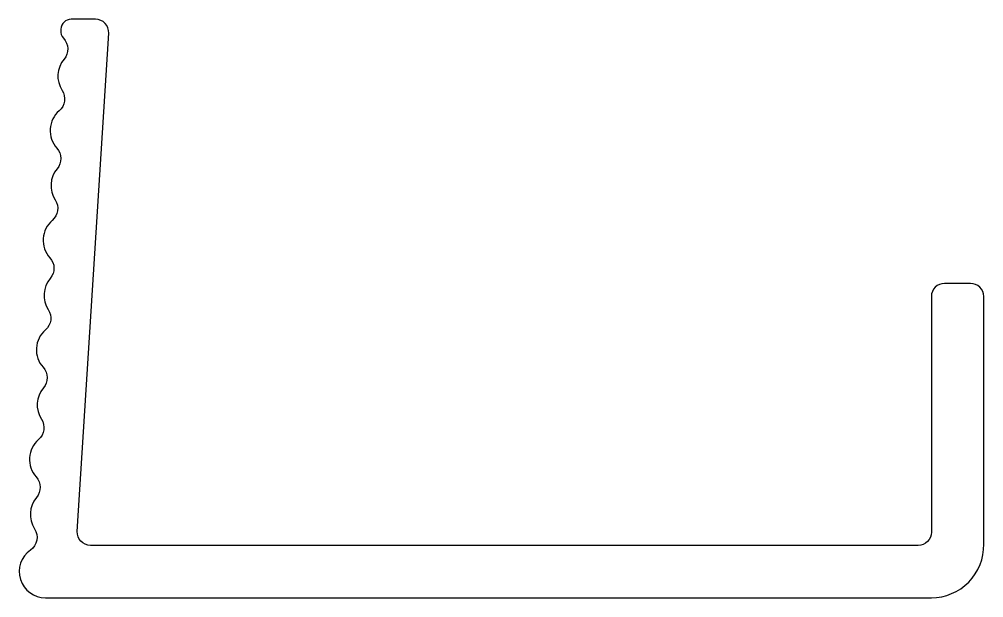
# Model space of a CAD drawing. Extents: x 614.6 to 633.1, y 688.7 to 699.8.
import ezdxf

# ---------------------------------------------------------------- set-up
doc = ezdxf.new("R2010")
doc.units = 0
doc.layers.get('0').update_dxf_attribs({"linetype": 'CONTINUOUS'})

msp = doc.modelspace()

# ---------------------------------------------------------------- linework, layer by layer
at = {"color": 0, "linetype": 'CONTINUOUS'}
msp.add_lwpolyline([(633.06, 689.72), (633.06, 694.47, 0.414214), (632.81, 694.72), (632.31, 694.72, 0.414214), (632.06, 694.47), (632.06, 689.97, -0.414214), (631.81, 689.72), (616, 689.72, -0.432739), (615.75, 689.986), (616.349, 699.497, 0.432739), (616.099, 699.762), (615.634, 699.762, 0.395928), (615.434, 699.575), (615.433, 699.549, 0.206977), (615.486, 699.4, -0.380633), (615.497, 699.001, 0.330512), (615.459, 698.406, -0.374668), (615.404, 698.016, 0.420142), (615.359, 697.303, -0.374668), (615.365, 696.909, 0.330512), (615.328, 696.314, -0.374668), (615.272, 695.924, 0.420142), (615.227, 695.211, -0.374668), (615.234, 694.817, 0.330512), (615.196, 694.222, -0.374668), (615.141, 693.832, 0.420142), (615.096, 693.119, -0.374668), (615.102, 692.724, 0.330512), (615.065, 692.13, -0.374668), (615.009, 691.739, 0.420142), (614.964, 691.027, -0.374668), (614.97, 690.632, 0.330512), (614.933, 690.038, -0.403066), (614.854, 689.629, 0.732105), (615.142, 688.72), (632.06, 688.72, 0.420095), (633.06, 689.74)], format="xyb", dxfattribs=at)

doc.saveas('drawing.dxf')
